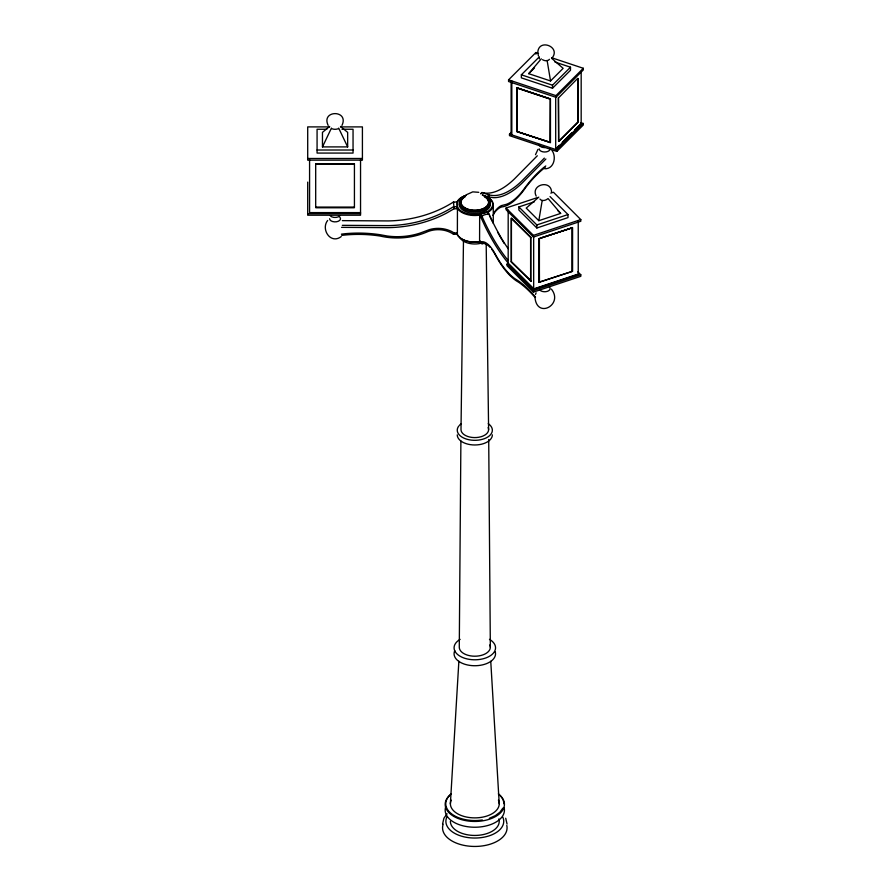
<?xml version="1.0" encoding="UTF-8"?>
<svg xmlns="http://www.w3.org/2000/svg" width="891" height="891" viewBox="0 0 891 891"><rect width="100%" height="100%" fill="white"/><g stroke="black" fill="none" stroke-linecap="round" stroke-linejoin="round"><path stroke-width="1.34" d="M549.959 142.605L550.215 98.79L517.114 87.752L516.858 131.567L550.215 142.348L516.858 131.567L516.958 87.908L550.46 99.079L550.46 142.638L516.958 131.467M572.401 271.209L572.401 227.651L538.899 238.821L538.899 282.38L572.501 271.321L572.501 227.751L540.414 238.109M460.892 440.956L459.277 647.245A15.526 8.966 0 0 0 476.83 656.132A15.526 8.966 0 0 0 489.805 644.928M463.487 239.668L461.003 429.618A13.811 7.974 0 0 0 476.607 437.526A13.811 7.974 0 0 0 488.145 427.557M341.743 235.38A116.175 94.858 0 0 1 380.145 236.059A63.339 51.723 0 0 0 426.989 231.95A23.79 19.424 0 0 1 453.463 234.244L457.373 234.244L457.462 202.012L453.463 202.012A109.66 89.534 0 0 1 388.153 220.923L342.333 220.634M450.378 803.782L458.865 661.245M487.8 213.595L487.867 212.871M487.867 197.791L487.8 198.459L489.226 197.034L489.003 194.873L481.942 192.523L481.151 193.47M487.711 212.448C485.784 212.236 479.102 212.626 479.659 216.301L479.581 241.216L481.942 243.733A23.79 9.712 71.6 0 1 490.117 247.353M508.082 262.923A111.709 45.608 71.6 0 1 484.96 226.102L481.084 217.727C481.552 214.854 488.201 213.528 489.426 214.43L489.226 215.021M542.196 200.497L543.644 200.475A8.565 7.718 -87.2 0 0 546.829 199.406L548.065 198.548L560.639 213.417L538.821 220.69L542.196 200.497L541.227 200.096A8.565 5.502 -77.8 0 1 539.935 199.038M537.785 52.458C538.532 38.012 561.241 46.811 552.086 57.982M442.549 824.064L443.896 818.239L447.093 813.784M456.96 232.941L454.12 232.941L453.463 234.244M329.625 126.444L322.464 132.358L322.464 146.904L347.657 146.904L338.669 128.081M535.502 154.678L537.975 149.354M535.502 294.42L536.104 292.838M327.632 220.489C320.66 229.265 330.606 244.713 341.242 236.572M456.972 202.569L457.462 202.012M322.464 146.904L331.452 128.081M341.966 125.408C349.45 109.693 320.671 109.693 328.155 125.408M492.89 215.41L494.026 213.651M502.869 808.115L499.962 812.158L495.351 815.633L489.337 818.306M551.607 58.283L563.134 68.34L550.538 80.947L528.719 73.675L541.294 58.806M551.707 57.759L583.293 68.284L583.293 69.944L555.939 97.297L508.561 81.504L508.561 79.845L535.914 52.491L538.543 53.371M554.915 62.014L570.496 67.204L570.496 70.266L552.509 88.254L521.358 77.862L521.358 74.811L539.345 56.824L539.345 58.862M528.719 73.675L534.533 67.85M552.509 88.254L552.509 85.191L570.496 67.204M580.654 122.613L583.293 123.481L583.293 125.018L556.875 151.425L509.496 135.644L509.496 134.107L511.456 132.158M555.939 97.297L555.939 95.638L583.293 68.284M577.68 78.386L558.568 97.843L558.568 141.402L577.936 122.034L577.936 78.475M480.617 193.848L481.942 192.523A109.66 44.773 -71.6 0 0 514.597 178.768L537.318 155.769M465.87 195.43A17.876 10.324 0 0 0 461.115 211A17.876 10.324 0 0 0 488.502 211A17.876 10.324 0 0 0 483.746 195.43L487.009 196.866L489.003 194.873A109.66 44.773 -71.6 0 0 521.658 181.129L544.379 158.119M578.114 78.531L578.114 122.1L558.746 141.469L558.312 97.754M555.505 149.109L559.348 145.266M562.232 142.382L571.833 132.781M574.717 129.897L580.475 124.139M545.871 159.021L522.182 182.989A111.709 45.608 -71.6 0 1 493.102 197.646L489.226 197.034M556.875 151.425L556.875 149.9L583.293 123.481M538.799 197.111L526.225 208.093L538.821 220.69M465.926 194.962L472.753 191.866L478.779 192.322M545.782 165.96L543.666 167.553A118.202 48.259 -71.6 0 0 526.024 186.286L522.672 190.841A61.301 25.026 -71.6 0 1 506.288 204.351L501.51 205.587A25.839 10.547 -71.6 0 0 493.959 212.615M456.96 208.739L454.12 208.739L446.346 213.227A111.709 91.205 0 0 1 388.186 227.651L341.576 227.361M542.53 59.664A8.565 7.718 87.2 0 0 545.715 60.733L548.132 60.354A8.565 5.502 77.8 0 0 549.424 59.296M550.805 193.113L553.445 192.233L580.798 219.587L580.798 221.258L533.419 237.039L506.066 209.697L506.066 208.026L537.652 197.501M550.014 196.566L568.001 214.553L568.001 217.604L536.85 227.996L518.863 210.009L518.863 206.946L534.444 201.756M518.863 206.946L536.85 224.933L568.001 214.553M484.303 242.942L481.942 243.733L479.659 240.503M506.066 208.026L533.419 235.38L580.798 219.587M511.245 261.843L531.047 281.066L511.245 261.843L511.245 218.273L531.047 237.496M539.4 238.788L539.4 282.347L539.144 238.532L572.501 227.751M577.858 271.855L580.798 274.784L580.798 276.321L533.419 292.114L507.001 265.696L507.001 264.17L508.182 263.769L533.664 289.252L578.237 274.395L578.237 220.857M539.144 282.102L572.501 271.321M577.535 274.283L533.854 288.851L508.884 263.881M507.001 264.17L533.419 290.577L580.798 274.784M338.446 128.66L336.898 129.106A8.565 8.531 0 0 1 333.223 129.106L331.675 128.66M481.073 241.918L482.298 241.706A25.839 10.547 71.6 0 1 493.369 250.85L498.147 259.181A61.301 25.026 71.6 0 0 514.53 278.438L517.883 280.565A118.202 48.259 71.6 0 1 535.536 297.137M544.679 168.767C553.957 169.19 556.663 156.994 552.108 150.624M341.409 234.166L345.218 233.698A118.202 96.506 0 0 1 380.524 234.779L387.206 236.004A61.301 50.052 0 0 0 419.984 233.119L429.54 229.577A25.839 21.094 0 0 1 451.67 231.493L454.12 232.941M487.009 196.866L487.711 197.245M329.592 126.901L307.707 126.901L307.707 160.146L362.414 160.146L362.414 126.901L340.529 126.901M326.763 129.251L317.073 129.251L317.073 153.074L353.048 153.074L353.048 129.251L341.977 129.251M317.073 150.011L353.048 150.011M307.707 158.487L362.414 158.487M457.462 206.712L453.463 206.712A109.66 89.534 0 0 1 388.153 225.623L342.333 225.334M315.692 207.313L354.429 207.313M315.692 207.492L354.429 207.492M360.543 212.604L309.578 212.604L309.578 159.545M307.707 213.684L360.543 213.684M521.358 74.811L552.509 85.191M508.561 79.845L555.939 95.638M516.858 88.009L549.959 99.046M509.496 134.107L556.875 149.9M340.496 126.444L347.657 132.358L347.657 146.904M557.733 210.51L560.639 213.417M487.009 211.858L489.003 213.862A109.66 44.773 71.6 0 0 508.171 248.734M479.948 214.208L481.942 216.212A109.66 44.773 71.6 0 0 507.915 260.205M479.659 216.301L481.084 217.727M551.384 289.096C563.78 304.555 537.05 319.19 535.012 297.705M453.842 202.569L453.463 202.012L454.12 208.739M489.783 216.212L491.999 220.99M536.193 196.109C530.323 184.56 551.206 179.258 551.574 192.2M505.72 818.239L507.057 824.064M538.053 53.917L538.431 55.91M547.163 60.755L550.538 80.947M490.752 661.245L499.238 803.782M486.185 243.822L488.613 429.618M488.714 439.564L490.34 647.245M581.177 71.859L581.177 124.027L555.694 149.51L555.694 97.342M572.245 227.495L572.245 271.064M536.85 224.933L536.85 227.996M535.914 52.491L535.914 54.162M533.664 237.084L533.664 289.252M533.419 235.38L533.419 237.039M533.419 290.577L533.419 292.114M530.613 237.652L530.613 281.211M517.114 87.752L517.114 131.322M511.813 81.003L511.813 134.541M511.122 81.114L511.122 134.652M508.182 210.231L508.182 263.769M493.269 204.841L493.269 223.452M360.543 159.545L360.543 215.21L307.707 215.21L307.707 182.098M498.86 818.896A24.425 14.1 0 0 1 476.941 835.39A24.425 14.1 0 0 1 450.378 821.346M502.747 817.025A28.924 16.695 0 0 1 474.803 838.041A28.924 16.695 0 0 1 446.87 817.025M506.79 825.4A32.254 18.622 0 0 1 473.745 846.439A32.254 18.622 0 0 1 443.172 824.186M484.604 196.577A13.855 7.997 0 0 1 484.604 207.893A13.855 7.997 0 0 1 465.002 207.893A13.855 7.997 0 0 1 465.002 196.577M482.276 194.962A14.947 8.632 0 0 1 487.043 207.38A14.947 8.632 0 0 1 465.202 209.04A14.947 8.632 0 0 1 464.244 196.332M482.577 195.14A15.526 8.966 0 0 1 486.987 208.472A15.526 8.966 0 0 1 463.509 209.062A15.526 8.966 0 0 1 465.904 195.563M489.805 202.045A15.526 8.966 0 0 1 476.83 213.25A15.526 8.966 0 0 1 459.277 204.362M487.867 197.312A18.466 10.659 0 0 1 487.867 212.381M479.581 215.143A18.466 10.659 0 0 1 456.972 207.603M456.972 202.09A18.466 10.659 0 0 1 465.57 195.608M479.581 241.728A18.466 10.659 0 0 1 456.972 234.188M479.436 241.884A17.876 10.324 0 0 1 457.54 234.589M482.577 242.786A15.526 8.966 0 0 1 459.801 237.34M488.246 423.671A17.553 10.135 0 0 1 487.923 436.924A17.553 10.135 0 0 1 465.158 438.65A17.553 10.135 0 0 1 458.898 425.898M459.611 425.118A17.553 10.135 0 0 1 461.36 423.671M492.355 434.853A17.553 10.135 0 0 1 474.803 444.977A17.553 10.135 0 0 1 457.25 434.853M489.471 639.348A20.727 11.973 0 0 1 489.471 656.277A20.727 11.973 0 0 1 460.146 656.277A20.727 11.973 0 0 1 460.146 639.348M495.218 651.689A20.727 11.973 0 0 1 473.901 665.722A20.727 11.973 0 0 1 454.778 650.664M482.321 819.976A29.047 16.773 0 0 1 450.868 813.283A29.047 16.773 0 0 1 451.303 793.926M498.314 793.926A29.047 16.773 0 0 1 503.861 803.782M498.782 794.293A29.626 17.107 0 0 1 494.628 817.058A29.626 17.107 0 0 1 454.978 817.058A29.626 17.107 0 0 1 450.835 794.293M504.183 807.892A29.626 17.107 0 0 1 473.834 827.227A29.626 17.107 0 0 1 445.745 806.789M498.403 800.129A24.425 14.1 0 0 1 474.803 817.882A24.425 14.1 0 0 1 451.214 800.129M484.604 196.777A13.855 7.997 0 0 1 484.604 208.093A13.855 7.997 0 0 1 465.002 208.093A13.855 7.997 0 0 1 465.002 196.777M339.772 215.912A5.446 3.141 0 0 1 330.349 215.912M339.772 217.159A5.446 3.141 0 0 1 336.475 221.77A5.446 3.141 0 0 1 329.614 218.729M493.67 213.784A23.79 9.712 -71.6 0 1 502.246 206.857A63.339 25.861 -71.6 0 0 525.668 187.544A116.175 47.423 -71.6 0 1 545.169 167.441M550.126 148.864A5.446 3.141 0 0 1 544.679 152.005A5.446 3.141 0 0 1 539.233 148.864M544.679 147.616A5.446 3.141 0 0 1 539.233 144.465M504.25 243.521A111.709 45.608 71.6 0 1 502.201 240.18M501.522 239.055A111.709 45.608 71.6 0 1 497.546 232.016M491.865 249.447A23.79 9.712 71.6 0 1 495.184 254.681A63.339 25.861 71.6 0 0 518.607 282.213A116.175 47.423 71.6 0 1 535.09 297.483M549.391 287.036A5.446 3.141 0 0 1 547.397 291.324A5.446 3.141 0 0 1 539.968 290.176M354.429 163.755L315.692 163.755L315.692 207.614L354.429 207.614L354.429 163.755M354.429 163.933L315.692 163.933L354.429 164.055M530.791 237.585L511.423 218.217L511.423 261.776L530.791 281.144L530.791 237.585"/></g></svg>
